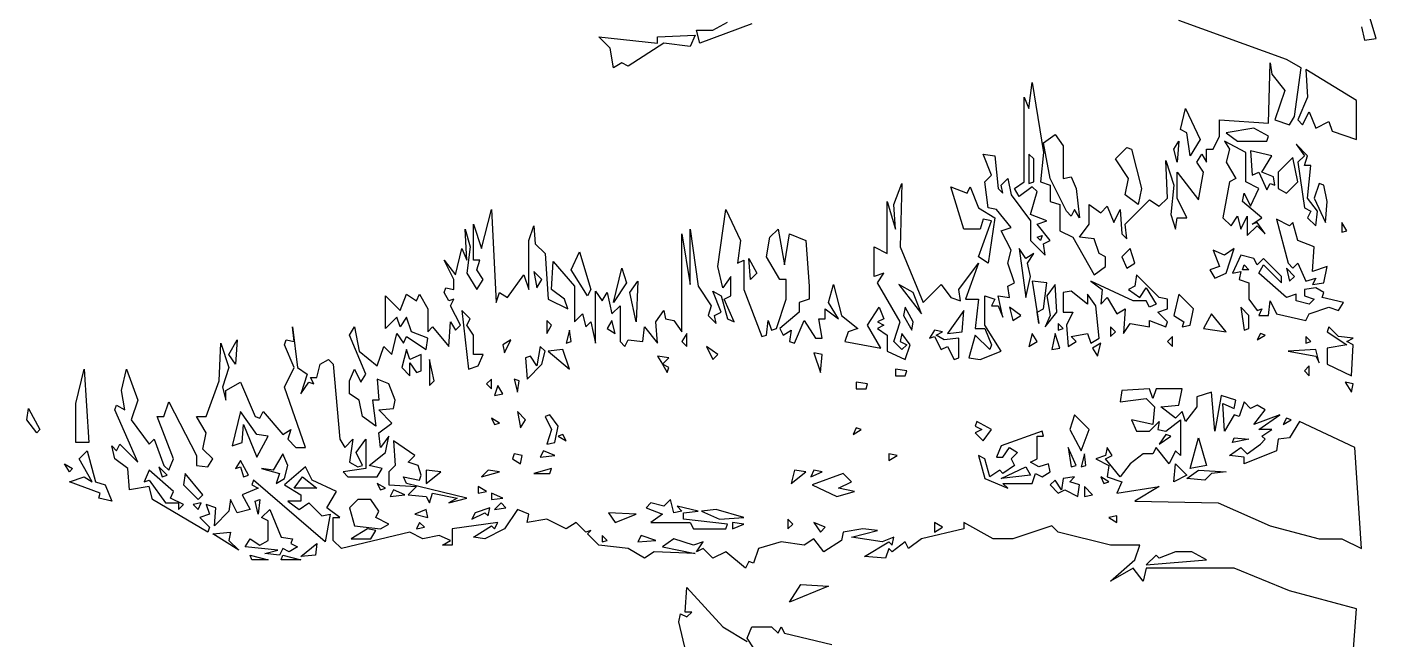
# Model space of a CAD drawing. Header units: millimetres. Extents: x -1916 to 1919, y -2 to 9002.
# Drawn here: x -1916 to -94, y 4917 to 5744 of the extents above; entities that cross this region are included whole.
import ezdxf

# ---------------------------------------------------------------- set-up
doc = ezdxf.new("R2010")
doc.units = ezdxf.units.MM
doc.layers.add('ALMOND-DRAW-PROFILE', color=7, linetype='Continuous', lineweight=25)

msp = doc.modelspace()

# ---------------------------------------------------------------- linework, layer by layer
at = {"layer": 'ALMOND-DRAW-PROFILE'}
for points in [[(-113.4, 5743.9), (-109, 5726.3), (-93.6, 5728.5), (-104.6, 5765.9)], [(-135.4, 4753.2), (-120, 4957.9), (-210.3, 4982.1), (-285.1, 5013), (-404, 5013), (-408.4, 4995.4), (-421.6, 5013), (-452.4, 4995.4), (-419.4, 5024), (-412.8, 5043.8), (-452.4, 5043.8), (-522.9, 5061.4), (-531.7, 5070.2), (-584.5, 5052.6), (-610.9, 5052.6), (-650.6, 5074.6), (-650.6, 5065.8), (-707.8, 5052.6), (-725.4, 5039.4), (-729.8, 5048.2), (-747.4, 5035), (-751.8, 5039.4), (-756.3, 5026.2), (-784.9, 5028.4), (-751.8, 5048.2), (-747.4, 5043.8), (-745.2, 5054.8), (-760.7, 5048.2), (-802.5, 5054.8), (-767.3, 5063.6), (-787.1, 5065.8), (-813.5, 5061.4), (-815.7, 5050.4), (-839.9, 5035), (-853.1, 5052.6), (-866.3, 5043.8), (-897.2, 5048.2), (-928, 5039.4), (-934.6, 5019.6), (-941.2, 5021.8), (-945.6, 5013), (-972, 5035), (-989.6, 5026.2), (-1002.8, 5039.4), (-1011.6, 5035), (-1002.8, 5048.2), (-1016, 5043.8), (-1042.5, 5052.6), (-1057.9, 5041.6), (-1013.8, 5032.8), (-1068.9, 5035), (-1082.1, 5026.2), (-1104.1, 5039.4), (-1143.7, 5043.8), (-1159.1, 5059.2), (-1154.7, 5063.6), (-1161.3, 5061.4), (-1174.5, 5074.6), (-1187.8, 5065.8), (-1214.2, 5079), (-1240.6, 5074.6), (-1238.4, 5085.6), (-1253.8, 5092.2), (-1271.4, 5065.8), (-1297.8, 5052.6), (-1313.2, 5054.8), (-1289, 5070.2), (-1284.6, 5065.8), (-1280.2, 5074.6), (-1341.9, 5065.8), (-1341.9, 5043.8), (-1355.1, 5043.8), (-1344.1, 5050.4), (-1359.5, 5057), (-1381.5, 5052.6), (-1399.1, 5061.4), (-1491.6, 5039.4), (-1502.6, 5050.4), (-1502.6, 5081.2), (-1493.8, 5081.2), (-1511.4, 5094.4), (-1498.2, 5116.4), (-1531.2, 5131.8), (-1540, 5149.5), (-1568.6, 5125.2), (-1546.6, 5112), (-1546.6, 5103.2), (-1564.2, 5103.2), (-1548.8, 5092.2), (-1535.6, 5101), (-1518, 5083.4), (-1507, 5085.6), (-1513.6, 5048.2), (-1610.5, 5131.8), (-1612.7, 5125.2), (-1603.9, 5120.8), (-1625.9, 5112), (-1614.9, 5092.2), (-1632.5, 5087.8), (-1641.3, 5105.4), (-1643.5, 5090), (-1663.3, 5070.2), (-1661.1, 5094.4), (-1674.3, 5098.8), (-1669.9, 5085.6), (-1683.1, 5081.2), (-1669.9, 5068), (-1672.1, 5061.4), (-1747, 5105.4), (-1751.4, 5123), (-1777.8, 5118.6), (-1780, 5147.3), (-1797.6, 5160.5), (-1802, 5178.1), (-1795.4, 5171.5), (-1791, 5180.3), (-1766.8, 5156.1), (-1797.6, 5226.5), (-1795.4, 5233.1), (-1784.4, 5226.5), (-1788.8, 5252.9), (-1782.2, 5281.6), (-1766.8, 5239.7), (-1775.6, 5213.3), (-1751.4, 5180.3), (-1744.8, 5186.9), (-1731.5, 5151.7), (-1724.9, 5145.1), (-1718.3, 5160.5), (-1740.4, 5217.7), (-1731.5, 5217.7), (-1724.9, 5237.5), (-1687.5, 5164.9), (-1687.5, 5151.7), (-1672.1, 5149.5), (-1665.5, 5160.5), (-1678.7, 5173.7), (-1674.3, 5195.7), (-1687.5, 5217.7), (-1674.3, 5217.7), (-1656.7, 5266.1), (-1654.5, 5316.8), (-1643.5, 5283.8), (-1652.3, 5257.3), (-1647.9, 5239.7), (-1647.9, 5252.9), (-1628.1, 5263.9), (-1608.3, 5217.7), (-1601.7, 5215.5), (-1597.2, 5224.3), (-1570.8, 5193.5), (-1559.8, 5200.1), (-1564.2, 5186.9), (-1553.2, 5175.9), (-1540, 5175.9), (-1568.6, 5257.3), (-1555.4, 5283.8), (-1568.6, 5314.6), (-1566.4, 5321.2), (-1555.4, 5319), (-1557.6, 5338.8), (-1551, 5283.8), (-1537.8, 5275), (-1546.6, 5248.5), (-1535.6, 5263.9), (-1529, 5261.7), (-1533.4, 5270.5), (-1524.6, 5270.5), (-1520.2, 5288.2), (-1509.2, 5294.8), (-1502.6, 5288.2), (-1493.8, 5186.9), (-1487.2, 5175.9), (-1476.2, 5186.9), (-1480.6, 5156.1), (-1469.6, 5149.5), (-1463, 5151.7), (-1471.8, 5169.3), (-1458.6, 5186.9), (-1458.6, 5147.3), (-1489.4, 5142.9), (-1482.8, 5136.3), (-1443.1, 5136.3), (-1436.5, 5147.3), (-1454.1, 5151.7), (-1432.1, 5169.3), (-1427.7, 5191.3), (-1438.7, 5175.9), (-1440.9, 5195.7), (-1423.3, 5208.9), (-1440.9, 5226.5), (-1421.1, 5228.7), (-1418.9, 5239.7), (-1427.7, 5261.7), (-1443.1, 5268.3), (-1440.9, 5239.7), (-1449.7, 5239.7), (-1445.3, 5204.5), (-1463, 5217.7), (-1467.4, 5239.7), (-1480.6, 5248.5), (-1480.6, 5266.1), (-1474, 5281.6), (-1465.2, 5263.9), (-1458.6, 5275), (-1480.6, 5327.8), (-1474, 5338.8), (-1467.4, 5305.8), (-1443.1, 5286), (-1434.3, 5312.4), (-1423.3, 5301.4), (-1416.7, 5330), (-1407.9, 5316.8), (-1403.5, 5325.6), (-1377.1, 5308), (-1374.9, 5323.4), (-1396.9, 5332.2), (-1403.5, 5352), (-1412.3, 5338.8), (-1416.7, 5352), (-1432.1, 5336.6), (-1432.1, 5380.6), (-1412.3, 5360.8), (-1403.5, 5382.8), (-1390.3, 5374), (-1385.9, 5382.8), (-1374.9, 5363), (-1374.9, 5332.2), (-1368.3, 5338.8), (-1346.3, 5312.4), (-1344.1, 5345.4), (-1337.5, 5334.4), (-1330.9, 5341), (-1344.1, 5367.4), (-1339.7, 5376.2), (-1346.3, 5374), (-1352.9, 5385), (-1350.7, 5391.6), (-1339.7, 5389.4), (-1339.7, 5402.6), (-1352.9, 5429.1), (-1337.5, 5409.2), (-1328.7, 5444.5), (-1322.1, 5429.1), (-1324.3, 5470.9), (-1317.7, 5446.7), (-1322.1, 5411.4), (-1308.8, 5389.4), (-1300, 5402.6), (-1308.8, 5415.9), (-1304.4, 5429.1), (-1313.2, 5429.1), (-1313.2, 5477.5), (-1302.2, 5444.5), (-1289, 5497.3), (-1282.4, 5371.8), (-1278, 5385), (-1267, 5378.4), (-1245, 5409.2), (-1238.4, 5389.4), (-1238.4, 5455.5), (-1231.8, 5475.3), (-1229.6, 5451.1), (-1216.4, 5437.9), (-1212, 5376.2), (-1185.6, 5363), (-1190, 5376.2), (-1207.6, 5389.4), (-1205.4, 5426.9), (-1176.7, 5393.8), (-1176.7, 5345.4), (-1165.7, 5356.4), (-1161.3, 5338.8), (-1154.7, 5345.4), (-1148.1, 5316.8), (-1148.1, 5387.2), (-1139.3, 5374), (-1132.7, 5385), (-1126.1, 5356.4), (-1115.1, 5367.4), (-1115.1, 5319), (-1108.5, 5312.4), (-1104.1, 5321.2), (-1084.3, 5319), (-1082.1, 5338.8), (-1064.5, 5316.8), (-1066.7, 5345.4), (-1055.7, 5360.8), (-1053.5, 5349.8), (-1042.5, 5347.6), (-1031.4, 5332.2), (-1031.4, 5464.3), (-1020.4, 5396), (-1020.4, 5470.9), (-1009.4, 5393.8), (-991.8, 5367.4), (-996.2, 5354.2), (-985.2, 5343.2), (-987.4, 5354.2), (-978.6, 5358.6), (-989.6, 5387.2), (-978.6, 5380.6), (-969.8, 5349.8), (-961, 5345.4), (-974.2, 5376.2), (-965.4, 5380.6), (-965.4, 5407), (-976.4, 5391.6), (-983, 5420.3), (-972, 5497.3), (-952.2, 5455.5), (-956.6, 5424.7), (-947.8, 5429.1), (-947.8, 5389.4), (-923.6, 5325.6), (-917, 5327.8), (-914.8, 5347.6), (-910.4, 5334.4), (-903.8, 5336.6), (-890.5, 5376.2), (-890.5, 5402.6), (-899.4, 5402.6), (-917, 5433.5), (-912.6, 5459.9), (-901.6, 5470.9), (-892.7, 5422.5), (-886.1, 5464.3), (-864.1, 5455.5), (-859.7, 5393.8), (-859.7, 5376.2), (-872.9, 5371.8), (-872.9, 5358.6), (-899.4, 5336.6), (-894.9, 5327.8), (-883.9, 5334.4), (-886.1, 5319), (-879.5, 5316.8), (-866.3, 5347.6), (-850.9, 5323.4), (-842.1, 5323.4), (-846.5, 5349.8), (-837.7, 5349.8), (-837.7, 5363), (-820.1, 5349.8), (-833.3, 5371.8), (-826.7, 5396), (-815.7, 5354.2), (-793.7, 5336.6), (-806.9, 5332.2), (-811.3, 5319), (-762.9, 5310.2), (-780.5, 5341), (-765.1, 5365.2), (-758.5, 5349.8), (-767.3, 5345.4), (-758.5, 5341), (-767.3, 5336.6), (-754, 5327.8), (-754, 5305.8), (-729.8, 5294.8), (-723.2, 5314.6), (-734.2, 5330), (-736.4, 5319), (-727.6, 5314.6), (-734.2, 5308), (-745.2, 5319), (-736.4, 5345.4), (-767.3, 5398.2), (-758.5, 5411.4), (-771.7, 5407), (-771.7, 5446.7), (-754, 5437.9), (-754, 5508.3), (-743, 5470.9), (-745.2, 5503.9), (-734.2, 5532.5), (-736.4, 5446.7), (-705.6, 5371.8), (-681.4, 5396), (-668.2, 5378.4), (-655, 5374), (-657.2, 5389.4), (-630.8, 5424.7), (-648.4, 5376.2), (-630.8, 5376.2), (-635.2, 5336.6), (-622, 5336.6), (-613.1, 5314.6), (-615.4, 5308), (-635.2, 5327.8), (-644, 5297), (-628.6, 5294.8), (-599.9, 5305.8), (-622, 5341), (-622, 5380.6), (-608.7, 5376.2), (-613.1, 5367.4), (-604.3, 5367.4), (-597.7, 5352), (-604.3, 5380.6), (-588.9, 5378.4), (-591.1, 5393.8), (-582.3, 5398.2), (-591.1, 5424.7), (-586.7, 5442.3), (-599.9, 5468.7), (-586.7, 5473.1), (-606.5, 5497.3), (-617.6, 5499.5), (-622, 5534.7), (-613.1, 5543.5), (-624.2, 5572.2), (-608.7, 5570), (-604.3, 5525.9), (-597.7, 5519.3), (-599.9, 5530.3), (-591.1, 5539.1), (-586.7, 5517.1), (-560.3, 5481.9), (-560.3, 5455.5), (-540.5, 5435.7), (-542.7, 5451.1), (-533.9, 5455.5), (-551.5, 5477.5), (-538.3, 5481.9), (-560.3, 5490.7), (-551.5, 5521.5), (-558.1, 5528.1), (-575.7, 5514.9), (-582.3, 5525.9), (-569.1, 5534.7), (-569.1, 5649.2), (-562.5, 5633.8), (-558.1, 5669), (-542.7, 5574.4), (-547.1, 5534.7), (-533.9, 5530.3), (-533.9, 5508.3), (-520.7, 5503.9), (-520.7, 5468.7), (-503.1, 5459.9), (-474.5, 5409.2), (-459, 5420.3), (-459, 5433.5), (-467.8, 5437.9), (-474.5, 5457.7), (-494.3, 5459.9), (-481.1, 5477.5), (-481.1, 5503.9), (-465.6, 5492.9), (-456.8, 5501.7), (-448, 5479.7), (-439.2, 5497.3), (-437, 5464.3), (-430.4, 5457.7), (-432.6, 5477.5), (-426, 5484.1), (-399.6, 5510.5), (-386.4, 5501.7), (-375.4, 5512.7), (-377.6, 5563.4), (-366.6, 5530.3), (-371, 5490.7), (-364.4, 5470.9), (-362.2, 5486.3), (-349, 5486.3), (-362.2, 5512.7), (-362.2, 5547.9), (-333.6, 5510.5), (-326.9, 5547.9), (-335.8, 5561.2), (-329.1, 5572.2), (-322.5, 5561.2), (-322.5, 5578.8), (-313.7, 5578.8), (-304.9, 5596.4), (-304.9, 5618.4), (-238.9, 5614), (-236.7, 5695.5), (-234.5, 5680), (-216.9, 5658), (-230.1, 5618.4), (-210.3, 5611.8), (-203.7, 5622.8), (-194.9, 5688.8), (-214.7, 5699.9), (-360, 5752.7)], [(-936.8, 5748.3), (-1007.2, 5721.9), (-1011.6, 5739.5), (-989.6, 5739.5), (-969.8, 5750.5)], [(-1009.4, 4830.2), (-1035.8, 4940.3), (-1033.6, 4951.3), (-1024.8, 4946.9), (-1018.2, 4953.5), (-1027, 4953.5), (-1024.8, 4986.5), (-976.4, 4933.7), (-943.4, 4913.9)], [(-934.6, 4905.1), (-943.4, 4918.3), (-936.8, 4933.7), (-910.4, 4933.7), (-901.6, 4924.9), (-897.2, 4933.7), (-892.7, 4924.9), (-828.9, 4909.5)]]:
    msp.add_lwpolyline(points, dxfattribs=at)
for points in [[(-1123.9, 5688.8), (-1128.3, 5715.3), (-1143.7, 5730.7), (-1064.5, 5721.9), (-1064.5, 5730.7), (-1013.8, 5732.9), (-1020.4, 5717.5), (-1055.7, 5721.9), (-1104.1, 5691), (-1112.9, 5695.5)], [(-153, 5603), (-120, 5592), (-120, 5644.8), (-188.2, 5686.6), (-186, 5649.2), (-199.3, 5618.4), (-192.7, 5611.8), (-183.8, 5629.4), (-175, 5607.4), (-157.4, 5616.2)], [(-344.6, 5570), (-349, 5600.8), (-357.8, 5605.2), (-351.2, 5633.8), (-331.3, 5592)], [(-494.3, 5486.3), (-500.9, 5497.3), (-505.3, 5488.5), (-511.9, 5495.1), (-533.9, 5539.1), (-542.7, 5587.6), (-527.3, 5598.6), (-516.3, 5583.2), (-516.3, 5539.1), (-505.3, 5541.3), (-498.7, 5525.9)], [(-280.7, 5589.8), (-241.1, 5589.8), (-238.9, 5596.4), (-258.7, 5607.4), (-296.1, 5600.8)], [(-415, 5503.9), (-432.6, 5517.1), (-428.2, 5539.1), (-445.8, 5565.6), (-430.4, 5581), (-423.8, 5578.8), (-410.6, 5525.9)], [(-362.2, 5561.2), (-366.6, 5578.8), (-360, 5589.8)], [(-267.5, 5462.1), (-254.3, 5475.3), (-243.3, 5464.3), (-254.3, 5479.7), (-260.9, 5477.5), (-247.7, 5486.3), (-274.1, 5508.3), (-271.9, 5519.3), (-263.1, 5501.7), (-252.1, 5525.9), (-269.7, 5534.7), (-269.7, 5574.4), (-298.3, 5589.8), (-291.7, 5578.8), (-296.1, 5561.2), (-282.9, 5539.1), (-291.7, 5534.7), (-300.5, 5486.3), (-289.5, 5475.3), (-280.7, 5488.5), (-276.3, 5470.9), (-267.5, 5488.5)], [(-175, 5475.3), (-172.8, 5495.1), (-186, 5512.7), (-181.6, 5556.8), (-190.4, 5556.8), (-186, 5570), (-201.5, 5585.4), (-190.4, 5570), (-199.3, 5561.2), (-190.4, 5499.5), (-181.6, 5495.1), (-186, 5486.3)], [(-562.5, 5532.5), (-555.9, 5534.7), (-555.9, 5565.6), (-562.5, 5572.2)], [(-241.1, 5523.7), (-236.7, 5532.5), (-230.1, 5530.3), (-232.3, 5541.3), (-247.7, 5547.9), (-234.5, 5570), (-263.1, 5576.6), (-260.9, 5543.5), (-252.1, 5547.9)], [(-214.7, 5519.3), (-199.3, 5534.7), (-205.9, 5567.8), (-225.7, 5547.9), (-225.7, 5525.9)], [(-617.6, 5424.7), (-630.8, 5433.5), (-613.1, 5481.9), (-624.2, 5484.1), (-628.6, 5470.9), (-650.6, 5470.9), (-668.2, 5528.1), (-646.2, 5519.3), (-641.8, 5528.1), (-630.8, 5499.5), (-608.7, 5486.3)], [(-161.8, 5479.7), (-159.6, 5508.3), (-164, 5530.3), (-170.6, 5532.5), (-177.2, 5512.7)], [(-179.4, 5396), (-164, 5398.2), (-159.6, 5420.3), (-179.4, 5413.6), (-177.2, 5446.7), (-199.3, 5455.5), (-205.9, 5479.7), (-210.3, 5475.3), (-227.9, 5484.1), (-212.5, 5424.7), (-205.9, 5418.1), (-199.3, 5424.7), (-188.2, 5400.4), (-175, 5404.8)], [(-139.8, 5466.5), (-133.2, 5468.7), (-139.8, 5479.7)], [(-547.1, 5455.5), (-551.5, 5459.9), (-544.9, 5462.1)], [(-1159.1, 5380.6), (-1181.2, 5415.9), (-1170.1, 5440.1), (-1154.7, 5389.4)], [(-566.9, 5378.4), (-560.3, 5407), (-564.7, 5424.7), (-555.9, 5437.9), (-566.9, 5431.3), (-575.7, 5444.5)], [(-430.4, 5418.1), (-419.4, 5424.7), (-426, 5444.5), (-437, 5433.5)], [(-311.5, 5404.8), (-296.1, 5411.4), (-285.1, 5444.5), (-298.3, 5435.7), (-313.7, 5442.3), (-304.9, 5420.3), (-318.1, 5415.9)], [(-227.9, 5356.4), (-188.2, 5347.6), (-183.8, 5356.4), (-157.4, 5365.2), (-144.2, 5360.8), (-137.6, 5371.8), (-166.2, 5378.4), (-164, 5385), (-175, 5391.6), (-190.4, 5389.4), (-190.4, 5380.6), (-177.2, 5376.2), (-183.8, 5369.6), (-201.5, 5374), (-201.5, 5382.8), (-214.7, 5378.4), (-252.1, 5411.4), (-245.5, 5422.5), (-221.3, 5398.2), (-221.3, 5407), (-245.5, 5431.3), (-254.3, 5422.5), (-258.7, 5431.3), (-276.3, 5435.7), (-287.3, 5411.4), (-276.3, 5413.6), (-278.5, 5402.6), (-265.3, 5398.2), (-265.3, 5376.2), (-254.3, 5360.8), (-247.7, 5363), (-252.1, 5354.2), (-238.9, 5354.2), (-236.7, 5374)], [(-1123.9, 5371.8), (-1112.9, 5418.1), (-1106.3, 5398.2)], [(-939, 5402.6), (-941.2, 5431.3), (-930.2, 5411.4)], [(-274.1, 5415.9), (-271.9, 5422.5), (-265.3, 5415.9)], [(-210.3, 5400.4), (-203.7, 5407), (-214.7, 5418.1)], [(-1227.4, 5391.6), (-1220.8, 5402.6), (-1231.8, 5413.6)], [(-1093.1, 5345.4), (-1101.9, 5385), (-1090.9, 5400.4)], [(-707.8, 5356.4), (-718.8, 5385), (-738.6, 5396)], [(-549.3, 5343.2), (-551.5, 5358.6), (-542.7, 5363), (-538.3, 5398.2), (-558.1, 5400.4)], [(-540.5, 5338.8), (-525.1, 5358.6), (-527.3, 5396), (-538.3, 5380.6), (-533.9, 5354.2)], [(-434.8, 5330), (-426, 5343.2), (-399.6, 5338.8), (-399.6, 5347.6), (-377.6, 5338.8), (-375.4, 5345.4), (-388.6, 5358.6), (-375.4, 5363), (-375.4, 5376.2), (-386.4, 5378.4), (-417.2, 5409.2), (-419.4, 5393.8), (-428.2, 5389.4), (-412.8, 5378.4), (-404, 5391.6), (-390.8, 5369.6), (-399.6, 5365.2), (-404, 5374), (-421.6, 5374), (-478.9, 5400.4), (-463.4, 5389.4), (-465.6, 5369.6), (-456.8, 5378.4), (-443.6, 5356.4), (-432.6, 5363)], [(-509.7, 5312.4), (-498.7, 5319), (-505.3, 5325.6), (-483.3, 5330), (-478.9, 5316.8), (-467.8, 5323.4), (-472.2, 5367.4), (-483.3, 5382.8), (-483.3, 5369.6), (-505.3, 5387.2), (-516.3, 5385), (-516.3, 5358.6), (-503.1, 5358.6), (-511.9, 5341)], [(-355.6, 5338.8), (-344.6, 5341), (-340.2, 5363), (-360, 5382.8), (-366.6, 5354.2), (-353.4, 5345.4)], [(-1319.9, 5281.6), (-1306.6, 5286), (-1300, 5301.4), (-1313.2, 5301.4), (-1313.2, 5327.8), (-1322.1, 5341), (-1317.7, 5349.8), (-1328.7, 5360.8)], [(-721, 5334.4), (-718.8, 5345.4), (-729.8, 5365.2), (-732, 5354.2)], [(-672.6, 5330), (-652.8, 5332.2), (-650.6, 5360.8)], [(-584.5, 5347.6), (-573.5, 5354.2), (-588.9, 5365.2)], [(-271.9, 5334.4), (-265.3, 5336.6), (-265.3, 5354.2), (-276.3, 5365.2)], [(-1214.2, 5330), (-1207.6, 5341), (-1214.2, 5347.6)], [(-1121.7, 5330), (-1126.1, 5347.6), (-1132.7, 5336.6)], [(-522.9, 5334.4), (-516.3, 5336.6), (-522.9, 5343.2)], [(-326.9, 5336.6), (-296.1, 5332.2), (-315.9, 5356.4)], [(-1187.8, 5316.8), (-1181.2, 5319), (-1183.4, 5334.4)], [(-1024.8, 5312.4), (-1024.8, 5330), (-1031.4, 5319)], [(-663.8, 5294.8), (-657.2, 5297), (-657.2, 5323.4), (-677, 5321.2), (-688, 5327.8), (-679.2, 5332.2), (-690.2, 5334.4), (-696.8, 5323.4), (-690.2, 5325.6), (-681.4, 5308), (-672.6, 5312.4)], [(-562.5, 5312.4), (-551.5, 5319), (-558.1, 5330)], [(-531.7, 5308), (-520.7, 5310.2), (-527.3, 5330)], [(-452.4, 5325.6), (-445.8, 5332.2), (-452.4, 5338.8)], [(-368.8, 5312.4), (-368.8, 5325.6), (-375.4, 5319)], [(-254.3, 5321.2), (-243.3, 5327.8), (-249.9, 5330)], [(-188.2, 5316.8), (-181.6, 5319), (-188.2, 5325.6)], [(-126.6, 5272.7), (-124.4, 5314.6), (-133.2, 5319), (-124.4, 5323.4), (-144.2, 5325.6), (-157.4, 5338.8), (-159.6, 5332.2), (-133.2, 5314.6), (-159.6, 5310.2), (-159.6, 5288.2)], [(-1634.7, 5288.2), (-1643.5, 5301.4), (-1632.5, 5321.2)], [(-1399.1, 5272.7), (-1399.1, 5290.4), (-1390.3, 5277.2), (-1383.7, 5279.4), (-1383.7, 5301.4), (-1399.1, 5294.8), (-1403.5, 5308), (-1410.1, 5283.8)], [(-1271.4, 5303.6), (-1262.6, 5321.2), (-1273.6, 5314.6)], [(-1240.6, 5268.3), (-1220.8, 5288.2), (-1216.4, 5305.8), (-1223, 5312.4), (-1227.4, 5286), (-1236.2, 5299.2), (-1242.8, 5297)], [(-1183.4, 5281.6), (-1192.2, 5308), (-1212, 5305.8)], [(-989.6, 5294.8), (-983, 5301.4), (-998.4, 5312.4)], [(-470, 5299.2), (-465.6, 5316.8), (-476.7, 5310.2)], [(-170.6, 5290.4), (-175, 5308), (-212.5, 5305.8), (-175, 5299.2)], [(-1372.7, 5259.5), (-1366.1, 5266.1), (-1372.7, 5294.8)], [(-1057.9, 5288.2), (-1049.1, 5297), (-1064.5, 5299.2)], [(-1057.9, 5288.2), (-1051.3, 5277.2), (-1049.1, 5283.8)], [(-844.3, 5277.2), (-842.1, 5301.4), (-853.1, 5303.6)], [(-1850.4, 5182.5), (-1850.4, 5235.3), (-1839.4, 5281.6), (-1832.8, 5182.5)], [(-1289, 5255.1), (-1289, 5268.3), (-1295.6, 5261.7)], [(-1253.8, 5250.7), (-1251.6, 5266.1), (-1258.2, 5268.3)], [(-743, 5272.7), (-729.8, 5272.7), (-727.6, 5279.4), (-743, 5281.6)], [(-183.8, 5272.7), (-183.8, 5286), (-190.4, 5279.4)], [(-1284.6, 5246.3), (-1273.6, 5248.5), (-1280.2, 5259.5)], [(-795.9, 5255.1), (-782.7, 5255.1), (-780.5, 5261.7), (-795.9, 5263.9)], [(-113.4, 5039.4), (-122.2, 5175.9), (-197.1, 5211.1), (-210.3, 5189.1), (-225.7, 5186.9), (-227.9, 5171.5), (-271.9, 5153.9), (-271.9, 5162.7), (-291.7, 5164.9), (-276.3, 5175.9), (-267.5, 5167.1), (-249.9, 5180.3), (-243.3, 5186.9), (-247.7, 5191.3), (-234.5, 5200.1), (-252.1, 5200.1), (-223.5, 5219.9), (-258.7, 5206.7), (-243.3, 5226.5), (-254.3, 5233.1), (-263.1, 5228.7), (-271.9, 5237.5), (-278.5, 5217.7), (-285.1, 5219.9), (-298.3, 5197.9), (-300.5, 5235.3), (-285.1, 5228.7), (-282.9, 5239.7), (-302.7, 5246.3), (-311.5, 5197.9), (-315.9, 5250.7), (-335.8, 5244.1), (-335.8, 5230.9), (-351.2, 5211.1), (-355.6, 5224.3), (-364.4, 5215.5), (-384.2, 5230.9), (-360, 5233.1), (-355.6, 5255.1), (-390.8, 5255.1), (-395.2, 5241.9), (-399.6, 5255.1), (-437, 5252.9), (-439.2, 5237.5), (-404, 5241.9), (-393, 5230.9), (-395.2, 5206.7), (-423.8, 5213.3), (-417.2, 5197.9), (-399.6, 5197.9), (-386.4, 5211.1), (-388.6, 5200.1), (-377.6, 5197.9), (-357.8, 5213.3), (-357.8, 5164.9), (-364.4, 5171.5), (-373.2, 5153.9), (-390.8, 5175.9), (-395.2, 5167.1), (-408.4, 5167.1), (-426, 5153.9), (-439.2, 5136.3), (-459, 5160.5), (-450.2, 5164.9), (-456.8, 5175.9), (-459, 5164.9), (-472.2, 5160.5), (-454.6, 5151.7), (-456.8, 5136.3), (-437, 5129.6), (-443.6, 5114.2), (-386.4, 5123), (-419.4, 5103.2), (-307.1, 5101), (-236.7, 5070.2), (-170.6, 5052.6), (-139.8, 5052.6)], [(-126.6, 5250.7), (-124.4, 5261.7), (-135.4, 5263.9)], [(-1903.3, 5195.7), (-1916.5, 5213.3), (-1914.3, 5228.7), (-1898.9, 5200.1)], [(-1606.1, 5162.7), (-1590.6, 5191.3), (-1606.1, 5193.5), (-1628.1, 5224.3), (-1639.1, 5178.1), (-1625.9, 5182.5), (-1623.7, 5206.7)], [(-1284.6, 5206.7), (-1278, 5208.9), (-1289, 5215.5)], [(-1249.4, 5202.3), (-1242.8, 5213.3), (-1253.8, 5224.3)], [(-1214.2, 5180.3), (-1203.2, 5182.5), (-1198.8, 5204.5), (-1209.8, 5219.9), (-1216.4, 5217.7), (-1207.6, 5200.1)], [(-492.1, 5171.5), (-481.1, 5200.1), (-500.9, 5219.9), (-507.5, 5200.1)], [(-219.1, 5206.7), (-208.1, 5213.3), (-214.7, 5215.5)], [(-800.3, 5193.5), (-789.3, 5200.1), (-795.9, 5202.3)], [(-624.2, 5184.7), (-613.1, 5200.1), (-633, 5211.1), (-635.2, 5204.5), (-626.4, 5200.1), (-635.2, 5195.7)], [(-622, 5134.1), (-591.1, 5120.8), (-597.7, 5127.4), (-558.1, 5127.4), (-553.7, 5140.7), (-544.9, 5136.3), (-533.9, 5142.9), (-536.1, 5153.9), (-549.3, 5149.5), (-560.3, 5156.1), (-551.5, 5160.5), (-551.5, 5191.3), (-542.7, 5191.3), (-544.9, 5197.9), (-599.9, 5178.1), (-606.5, 5162.7), (-597.7, 5162.7), (-588.9, 5175.9), (-577.9, 5169.3), (-586.7, 5160.5), (-582.3, 5151.7), (-597.7, 5140.7), (-602.1, 5145.1), (-615.4, 5136.3), (-622, 5160.5), (-630.8, 5164.9)], [(-1372.7, 5101), (-1368.3, 5114.2), (-1335.3, 5107.6), (-1346.3, 5101), (-1322.1, 5107.6), (-1403.5, 5127.4), (-1407.9, 5136.3), (-1385.9, 5131.8), (-1383.7, 5138.5), (-1388.1, 5151.7), (-1401.3, 5156.1), (-1392.5, 5164.9), (-1421.1, 5184.7), (-1418.9, 5151.7), (-1427.7, 5142.9), (-1427.7, 5125.2), (-1390.3, 5123), (-1401.3, 5112), (-1377.1, 5109.8)], [(-1187.8, 5184.7), (-1192.2, 5193.5), (-1198.8, 5191.3)], [(-386.4, 5180.3), (-371, 5191.3), (-377.6, 5193.5)], [(-344.6, 5147.3), (-333.6, 5189.1), (-322.5, 5151.7)], [(-287.3, 5182.5), (-285.1, 5189.1), (-265.3, 5186.9)], [(-1802, 5103.2), (-1819.6, 5107.6), (-1817.4, 5114.2), (-1859.2, 5129.6), (-1839.4, 5136.3), (-1828.4, 5129.6), (-1846, 5160.5), (-1835, 5171.5), (-1824, 5129.6), (-1810.8, 5125.2)], [(-1579.6, 5127.4), (-1568.6, 5134.1), (-1564.2, 5151.7), (-1570.8, 5167.1), (-1584, 5145.1), (-1599.5, 5147.3), (-1575.2, 5140.7)], [(-1249.4, 5153.9), (-1247.2, 5164.9), (-1258.2, 5167.1), (-1260.4, 5160.5)], [(-1223, 5162.7), (-1203.2, 5164.9), (-1218.6, 5171.5)], [(-751.8, 5158.3), (-740.8, 5164.9), (-751.8, 5167.1)], [(-505.3, 5149.5), (-498.7, 5151.7), (-509.7, 5175.9)], [(-492.1, 5149.5), (-485.5, 5151.7), (-487.7, 5167.1)], [(-1859.2, 5142.9), (-1865.8, 5153.9), (-1854.8, 5147.3)], [(-1711.7, 5092.2), (-1705.1, 5098.8), (-1722.7, 5107.6), (-1718.3, 5116.4), (-1751.4, 5145.1), (-1758, 5129.6), (-1751.4, 5131.8), (-1729.3, 5101), (-1711.7, 5101)], [(-1733.7, 5136.3), (-1727.1, 5138.5), (-1738.1, 5149.5)], [(-1685.3, 5105.4), (-1678.7, 5112), (-1702.9, 5140.7), (-1705.1, 5125.2)], [(-1623.7, 5136.3), (-1617.1, 5138.5), (-1628.1, 5158.3), (-1634.7, 5147.3), (-1628.1, 5149.5)], [(-1377.1, 5127.4), (-1357.3, 5142.9), (-1377.1, 5145.1)], [(-1302.2, 5136.3), (-1278, 5142.9), (-1293.4, 5145.1)], [(-1231.8, 5140.7), (-1209.8, 5140.7), (-1207.6, 5147.3)], [(-883.9, 5127.4), (-864.1, 5142.9), (-879.5, 5145.1)], [(-857.5, 5136.3), (-842.1, 5142.9), (-853.1, 5145.1)], [(-822.3, 5109.8), (-798.1, 5116.4), (-820.1, 5120.8), (-802.5, 5129.6), (-813.5, 5140.7), (-855.3, 5125.2)], [(-599.9, 5134.1), (-566.9, 5149.5), (-560.3, 5138.5)], [(-366.6, 5129.6), (-364.4, 5153.9), (-349, 5138.5)], [(-349, 5134.1), (-333.6, 5145.1), (-296.1, 5142.9), (-315.9, 5140.7), (-324.7, 5131.8)], [(-1555.4, 5120.8), (-1544.4, 5136.3), (-1524.6, 5120.8)], [(-1438.7, 5118.6), (-1432.1, 5120.8), (-1443.1, 5127.4)], [(-1306.6, 5114.2), (-1295.6, 5116.4), (-1306.6, 5123)], [(-496.5, 5109.8), (-494.3, 5125.2), (-507.5, 5129.6), (-500.9, 5136.3), (-516.3, 5134.1), (-518.5, 5118.6), (-527.3, 5131.8), (-533.9, 5125.2), (-522.9, 5114.2), (-514.1, 5118.6)], [(-487.7, 5109.8), (-476.7, 5112), (-487.7, 5123)], [(-461.2, 5127.4), (-454.6, 5129.6), (-465.6, 5136.3)], [(-1603.9, 5085.6), (-1608.3, 5103.2), (-1601.7, 5105.4)], [(-1438.7, 5065.8), (-1427.7, 5072.4), (-1445.3, 5081.2), (-1440.9, 5090), (-1451.9, 5105.4), (-1469.6, 5105.4), (-1480.6, 5094.4), (-1474, 5070.2)], [(-1425.5, 5109.8), (-1405.7, 5112), (-1421.1, 5118.6)], [(-1289, 5105.4), (-1273.6, 5107.6), (-1289, 5114.2)], [(-1016, 5065.8), (-972, 5065.8), (-969.8, 5072.4), (-1029.2, 5079), (-1029.2, 5087.8), (-1009.4, 5090), (-1038.1, 5096.6), (-1031.4, 5090), (-1042.5, 5087.8), (-1046.9, 5105.4), (-1055.7, 5096.6), (-1073.3, 5101), (-1079.9, 5094.4), (-1057.9, 5085.6), (-1073.3, 5074.6), (-1020.4, 5074.6)], [(-1685.3, 5092.2), (-1680.9, 5101), (-1691.9, 5098.8)], [(-1595, 5032.8), (-1577.4, 5037.2), (-1621.5, 5041.6), (-1614.9, 5052.6), (-1601.7, 5043.8), (-1590.6, 5050.4), (-1590.6, 5076.8), (-1599.5, 5081.2), (-1588.4, 5092.2), (-1573, 5054.8), (-1557.6, 5052.6), (-1559.8, 5046), (-1551, 5041.6), (-1562, 5035), (-1570.8, 5039.4), (-1575.2, 5030.6)], [(-1392.5, 5085.6), (-1374.9, 5081.2), (-1377.1, 5092.2)], [(-1315.4, 5079), (-1297.8, 5087.8), (-1293.4, 5083.4), (-1291.2, 5094.4), (-1311, 5087.8)], [(-1284.6, 5092.2), (-1269.2, 5094.4), (-1275.8, 5101)], [(-1121.7, 5074.6), (-1093.1, 5085.6), (-1130.5, 5087.8)], [(-980.8, 5079), (-947.8, 5081.2), (-985.2, 5092.2), (-1005, 5090)], [(-1390.3, 5065.8), (-1379.3, 5068), (-1385.9, 5074.6)], [(-963.2, 5065.8), (-947.8, 5072.4), (-963.2, 5074.6)], [(-888.3, 5065.8), (-881.7, 5072.4), (-888.3, 5079)], [(-844.3, 5061.4), (-837.7, 5068), (-853.1, 5074.6)], [(-690.2, 5061.4), (-679.2, 5068), (-690.2, 5074.6)], [(-443.6, 5074.6), (-443.6, 5083.4), (-454.6, 5081.2)], [(-1630.3, 5037.2), (-1665.5, 5059.2), (-1641.3, 5061.4), (-1643.5, 5050.4)], [(-1478.4, 5052.6), (-1451.9, 5052.6), (-1445.3, 5063.6), (-1456.3, 5065.8)], [(-1139.3, 5048.2), (-1132.7, 5050.4), (-1139.3, 5057)], [(-1090.9, 5048.2), (-1066.7, 5050.4), (-1086.5, 5057)], [(-1546.6, 5028.4), (-1524.6, 5046), (-1526.8, 5030.6)], [(-404, 5017.4), (-322.5, 5024), (-342.4, 5035), (-364.4, 5035), (-386.4, 5026.2), (-390.8, 5030.6)], [(-1612.7, 5024), (-1614.9, 5030.6), (-1590.6, 5024)], [(-1573, 5024), (-1570.8, 5030.6), (-1546.6, 5024)], [(-886.1, 4966.7), (-870.7, 4990.9), (-833.3, 4988.7)]]:
    msp.add_lwpolyline(points, close=True, dxfattribs=at)

doc.saveas('drawing.dxf')
